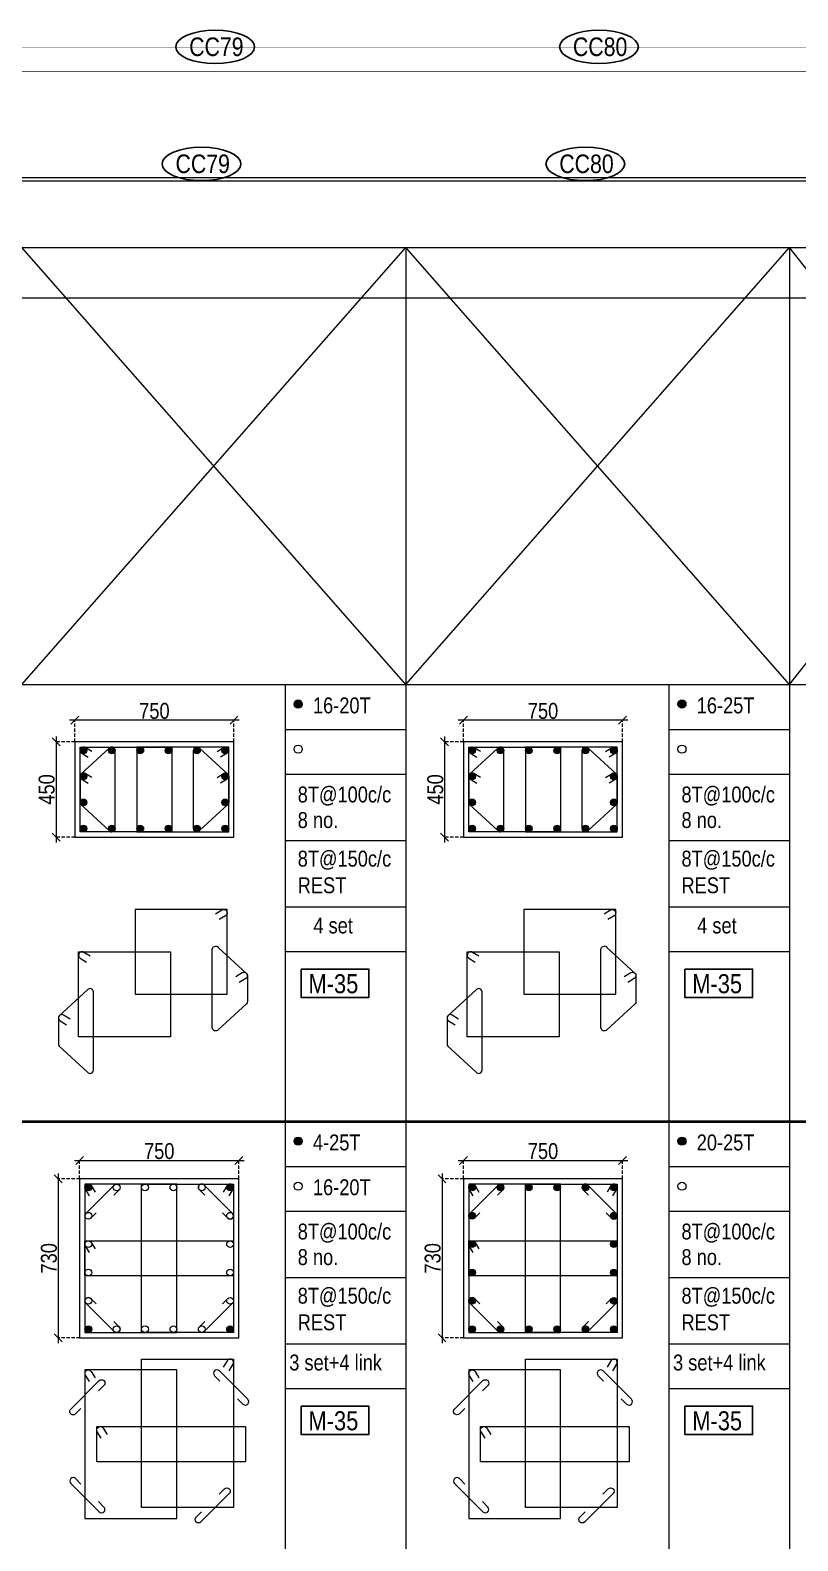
# Model space of a CAD drawing. Header units: millimetres. Extents: x 1112055 to 3390982, y -148532 to 766891.
# Drawn here: x 2775578 to 2790046, y 625039 to 653519 of the extents above; entities that cross this region are included whole.
import ezdxf
from ezdxf.enums import TextEntityAlignment as Align

# ---------------------------------------------------------------- set-up
doc = ezdxf.new("R2010")
doc.units = ezdxf.units.MM
doc.header["$PDMODE"] = 35
doc.header["$PDSIZE"] = -25
doc.linetypes.add('DASHED2', pattern=[0.375, 0.25, -0.125])
doc.linetypes.add('Hidden', pattern=[9.525, 6.35, -3.175])
for name, color, linetype, lineweight in [('B COL. SIZE DIM', 220, 'Continuous', 25), ('B COLSCH', 204, 'Continuous', 20), ('B COLUMN', 1, 'Hidden', 9), ('B STEEL', 34, 'Continuous', 15), ('B TITLE BLOCK', 250, 'Continuous', 0)]:
    doc.layers.add(name, color=color, linetype=linetype, lineweight=lineweight)
doc.layers.add('B TEXT', color=7, linetype='Continuous')
doc.styles.add('dim inside', font='romans.shx', dxfattribs={"width": 0.8, "height": 125})
doc.styles.add('SWINC', font='swissc.ttf')
doc.dimstyles.new('dim inside', dxfattribs={"dimtxt": 125, "dimasz": 100, "dimexe": 0, "dimexo": 0, "dimgap": 10, "dimtad": 0, "dimdec": 0, "dimzin": 0, "dimdsep": 46, "dimtxsty": 'dim inside', "dimblk": 'SMALL', "dimcen": 0.09, "dimadec": 0, "dimazin": 0, "dimtfac": 1, "dimtdec": 0, "dimtofl": 0, "dimtmove": 0, "dimatfit": 3, "dimfxl": 1, "dimtolj": 1, "dimtzin": 0, "dimarcsym": 2})

# ---------------------------------------------------------------- blocks, each defined once
blk = doc.blocks.new('_Oblique')
at = {"color": 0, "linetype": 'ByBlock', "lineweight": -2}
blk.add_line((-0.5, -0.5), (0.5, 0.5), dxfattribs=at)
blk = doc.blocks.new('*D5517')
at = {"layer": 'B COL. SIZE DIM', "color": 250, "lineweight": 9, "ltscale": 250, "transparency": 16777216}
blk.add_line((2776410, 632210), (2779610, 632210), dxfattribs=at)
at = {"layer": 'B COL. SIZE DIM', "color": 250, "linetype": 'DASHED2', "lineweight": 9, "ltscale": 250, "transparency": 16777216}
for p, q in [((2776510, 631865), (2776510, 632210)), ((2779510, 631865), (2779510, 632210))]:
    blk.add_line(p, q, dxfattribs=at)
at = {"layer": 'Defpoints', "color": 0, "lineweight": 40, "transparency": 16777216}
for p in [(2779510, 632210), (2776510, 631865), (2779510, 631865)]:
    blk.add_point(p, dxfattribs=at)
at = {"layer": 'B COL. SIZE DIM', "color": 250, "lineweight": 9, "transparency": 16777216, "xscale": 150, "yscale": 150, "zscale": 150, "rotation": 180}
blk.add_blockref('_Oblique', (2776510, 632210), dxfattribs=at)
at = {"layer": 'B COL. SIZE DIM', "color": 250, "lineweight": 9, "transparency": 16777216, "xscale": 150, "yscale": 150, "zscale": 150}
blk.add_blockref('_Oblique', (2779510, 632210), dxfattribs=at)
at = {"layer": 'B COL. SIZE DIM', "color": 6, "transparency": 16777216, "insert": (2778010, 632385), "char_height": 300, "attachment_point": 5, "style": 'SWINC'}
blk.add_mtext('\\A1;750', dxfattribs=at)
blk = doc.blocks.new('*D5518')
at = {"layer": 'B COL. SIZE DIM', "color": 250, "lineweight": 9, "ltscale": 250, "transparency": 16777216}
blk.add_line((2776106, 631965), (2776106, 628765), dxfattribs=at)
at = {"layer": 'B COL. SIZE DIM', "color": 250, "linetype": 'DASHED2', "lineweight": 9, "ltscale": 250, "transparency": 16777216}
for p, q in [((2776510, 631865), (2776106, 631865)), ((2776510, 628865), (2776106, 628865))]:
    blk.add_line(p, q, dxfattribs=at)
at = {"layer": 'Defpoints', "color": 0, "lineweight": 40, "transparency": 16777216}
for p in [(2776510, 631865), (2776106, 628865), (2776510, 628865)]:
    blk.add_point(p, dxfattribs=at)
at = {"layer": 'B COL. SIZE DIM', "color": 250, "lineweight": 9, "transparency": 16777216, "xscale": 150, "yscale": 150, "zscale": 150}
for p, rotation in [((2776106, 631865), 90), ((2776106, 628865), 270)]:
    blk.add_blockref('_Oblique', p, dxfattribs=dict(at, rotation=rotation))
at = {"layer": 'B COL. SIZE DIM', "color": 6, "transparency": 16777216, "insert": (2775931, 630365), "char_height": 300, "attachment_point": 5, "rotation": 90, "style": 'SWINC'}
blk.add_mtext('\\A1;730', dxfattribs=at)
blk = doc.blocks.new('*D5529')
at = {"layer": 'B COL. SIZE DIM', "color": 250, "lineweight": 9, "ltscale": 250, "transparency": 16777216}
blk.add_line((2783644, 632210), (2786844, 632210), dxfattribs=at)
at = {"layer": 'B COL. SIZE DIM', "color": 250, "linetype": 'DASHED2', "lineweight": 9, "ltscale": 250, "transparency": 16777216}
for p, q in [((2783744, 631865), (2783744, 632210)), ((2786744, 631865), (2786744, 632210))]:
    blk.add_line(p, q, dxfattribs=at)
at = {"layer": 'Defpoints', "color": 0, "lineweight": 40, "transparency": 16777216}
for p in [(2786744, 632210), (2783744, 631865), (2786744, 631865)]:
    blk.add_point(p, dxfattribs=at)
at = {"layer": 'B COL. SIZE DIM', "color": 250, "lineweight": 9, "transparency": 16777216, "xscale": 150, "yscale": 150, "zscale": 150, "rotation": 180}
blk.add_blockref('_Oblique', (2783744, 632210), dxfattribs=at)
at = {"layer": 'B COL. SIZE DIM', "color": 250, "lineweight": 9, "transparency": 16777216, "xscale": 150, "yscale": 150, "zscale": 150}
blk.add_blockref('_Oblique', (2786744, 632210), dxfattribs=at)
at = {"layer": 'B COL. SIZE DIM', "color": 6, "transparency": 16777216, "insert": (2785244, 632385), "char_height": 300, "attachment_point": 5, "style": 'SWINC'}
blk.add_mtext('\\A1;750', dxfattribs=at)
blk = doc.blocks.new('*D5530')
at = {"layer": 'B COL. SIZE DIM', "color": 250, "lineweight": 9, "ltscale": 250, "transparency": 16777216}
blk.add_line((2783340, 631965), (2783340, 628765), dxfattribs=at)
at = {"layer": 'B COL. SIZE DIM', "color": 250, "linetype": 'DASHED2', "lineweight": 9, "ltscale": 250, "transparency": 16777216}
for p, q in [((2783744, 631865), (2783340, 631865)), ((2783744, 628865), (2783340, 628865))]:
    blk.add_line(p, q, dxfattribs=at)
at = {"layer": 'Defpoints', "color": 0, "lineweight": 40, "transparency": 16777216}
for p in [(2783744, 631865), (2783340, 628865), (2783744, 628865)]:
    blk.add_point(p, dxfattribs=at)
at = {"layer": 'B COL. SIZE DIM', "color": 250, "lineweight": 9, "transparency": 16777216, "xscale": 150, "yscale": 150, "zscale": 150}
for p, rotation in [((2783340, 631865), 90), ((2783340, 628865), 270)]:
    blk.add_blockref('_Oblique', p, dxfattribs=dict(at, rotation=rotation))
at = {"layer": 'B COL. SIZE DIM', "color": 6, "transparency": 16777216, "insert": (2783165, 630365), "char_height": 300, "attachment_point": 5, "rotation": 90, "style": 'SWINC'}
blk.add_mtext('\\A1;730', dxfattribs=at)
blk = doc.blocks.new('*D5723')
at = {"layer": 'B COL. SIZE DIM', "color": 250, "lineweight": 9, "ltscale": 250, "transparency": 16777216}
blk.add_line((2776065, 640205), (2776065, 638205), dxfattribs=at)
at = {"layer": 'B COL. SIZE DIM', "color": 250, "linetype": 'DASHED2', "lineweight": 9, "ltscale": 250, "transparency": 16777216}
for p, q in [((2776419, 640105), (2776065, 640105)), ((2776419, 638305), (2776065, 638305))]:
    blk.add_line(p, q, dxfattribs=at)
at = {"layer": 'Defpoints', "color": 0, "lineweight": 40, "transparency": 16777216}
for p in [(2776419, 640105), (2776065, 638305), (2776419, 638305)]:
    blk.add_point(p, dxfattribs=at)
at = {"layer": 'B COL. SIZE DIM', "color": 250, "lineweight": 9, "transparency": 16777216, "xscale": 150, "yscale": 150, "zscale": 150}
for p, rotation in [((2776065, 640105), 90), ((2776065, 638305), 270)]:
    blk.add_blockref('_Oblique', p, dxfattribs=dict(at, rotation=rotation))
at = {"layer": 'B COL. SIZE DIM', "color": 6, "transparency": 16777216, "insert": (2775890, 639205), "char_height": 300, "attachment_point": 5, "rotation": 90, "style": 'SWINC'}
blk.add_mtext('\\A1;450', dxfattribs=at)
blk = doc.blocks.new('*D5724')
at = {"layer": 'B COL. SIZE DIM', "color": 250, "lineweight": 9, "ltscale": 250, "transparency": 16777216}
blk.add_line((2779519, 640509), (2776319, 640509), dxfattribs=at)
at = {"layer": 'B COL. SIZE DIM', "color": 250, "linetype": 'DASHED2', "lineweight": 9, "ltscale": 250, "transparency": 16777216}
for p, q in [((2776419, 640105), (2776419, 640509)), ((2779419, 640105), (2779419, 640509))]:
    blk.add_line(p, q, dxfattribs=at)
at = {"layer": 'Defpoints', "color": 0, "lineweight": 40, "transparency": 16777216}
for p in [(2776419, 640509), (2776419, 640105), (2779419, 640105)]:
    blk.add_point(p, dxfattribs=at)
at = {"layer": 'B COL. SIZE DIM', "color": 250, "lineweight": 9, "transparency": 16777216, "xscale": 150, "yscale": 150, "zscale": 150, "rotation": 180}
blk.add_blockref('_Oblique', (2776419, 640509), dxfattribs=at)
at = {"layer": 'B COL. SIZE DIM', "color": 250, "lineweight": 9, "transparency": 16777216, "xscale": 150, "yscale": 150, "zscale": 150}
blk.add_blockref('_Oblique', (2779419, 640509), dxfattribs=at)
at = {"layer": 'B COL. SIZE DIM', "color": 6, "transparency": 16777216, "insert": (2777919, 640684), "char_height": 300, "attachment_point": 5, "style": 'SWINC'}
blk.add_mtext('\\A1;750', dxfattribs=at)
blk = doc.blocks.new('*D5725')
at = {"layer": 'B COL. SIZE DIM', "color": 250, "lineweight": 9, "ltscale": 250, "transparency": 16777216}
blk.add_line((2783389, 640205), (2783389, 638205), dxfattribs=at)
at = {"layer": 'B COL. SIZE DIM', "color": 250, "linetype": 'DASHED2', "lineweight": 9, "ltscale": 250, "transparency": 16777216}
for p, q in [((2783744, 640105), (2783389, 640105)), ((2783744, 638305), (2783389, 638305))]:
    blk.add_line(p, q, dxfattribs=at)
at = {"layer": 'Defpoints', "color": 0, "lineweight": 40, "transparency": 16777216}
for p in [(2783744, 640105), (2783389, 638305), (2783744, 638305)]:
    blk.add_point(p, dxfattribs=at)
at = {"layer": 'B COL. SIZE DIM', "color": 250, "lineweight": 9, "transparency": 16777216, "xscale": 150, "yscale": 150, "zscale": 150}
for p, rotation in [((2783389, 640105), 90), ((2783389, 638305), 270)]:
    blk.add_blockref('_Oblique', p, dxfattribs=dict(at, rotation=rotation))
at = {"layer": 'B COL. SIZE DIM', "color": 6, "transparency": 16777216, "insert": (2783214, 639205), "char_height": 300, "attachment_point": 5, "rotation": 90, "style": 'SWINC'}
blk.add_mtext('\\A1;450', dxfattribs=at)
blk = doc.blocks.new('*D5726')
at = {"layer": 'B COL. SIZE DIM', "color": 250, "lineweight": 9, "ltscale": 250, "transparency": 16777216}
blk.add_line((2786844, 640509), (2783644, 640509), dxfattribs=at)
at = {"layer": 'B COL. SIZE DIM', "color": 250, "linetype": 'DASHED2', "lineweight": 9, "ltscale": 250, "transparency": 16777216}
for p, q in [((2783744, 640105), (2783744, 640509)), ((2786744, 640105), (2786744, 640509))]:
    blk.add_line(p, q, dxfattribs=at)
at = {"layer": 'Defpoints', "color": 0, "lineweight": 40, "transparency": 16777216}
for p in [(2783744, 640509), (2783744, 640105), (2786744, 640105)]:
    blk.add_point(p, dxfattribs=at)
at = {"layer": 'B COL. SIZE DIM', "color": 250, "lineweight": 9, "transparency": 16777216, "xscale": 150, "yscale": 150, "zscale": 150, "rotation": 180}
blk.add_blockref('_Oblique', (2783744, 640509), dxfattribs=at)
at = {"layer": 'B COL. SIZE DIM', "color": 250, "lineweight": 9, "transparency": 16777216, "xscale": 150, "yscale": 150, "zscale": 150}
blk.add_blockref('_Oblique', (2786744, 640509), dxfattribs=at)
at = {"layer": 'B COL. SIZE DIM', "color": 6, "transparency": 16777216, "insert": (2785244, 640684), "char_height": 300, "attachment_point": 5, "style": 'SWINC'}
blk.add_mtext('\\A1;750', dxfattribs=at)

msp = doc.modelspace()

# ---------------------------------------------------------------- hatches: boundary and pattern name
at = {"layer": 'B STEEL', "lineweight": 9, "ltscale": 0.5}
h = msp.add_hatch(color=34, dxfattribs=at)
edge = h.paths.add_edge_path()
edge.add_arc((2780628.5, 640814.1), 76.8, 0, 360)
h = msp.add_hatch(color=34, dxfattribs=at)
edge = h.paths.add_edge_path()
edge.add_arc((2787862, 640814.1), 76.8, 0, 360)
h = msp.add_hatch(color=34, dxfattribs=at)
edge = h.paths.add_edge_path()
edge.add_arc((2776582.8, 639940.9), 64, -90, 270, ccw=False)
h = msp.add_hatch(color=34, dxfattribs=at)
edge = h.paths.add_edge_path()
edge.add_arc((2777117.2, 639940.9), 64, -90, 270, ccw=False)
h = msp.add_hatch(color=34, dxfattribs=at)
edge = h.paths.add_edge_path()
edge.add_arc((2777651.6, 639940.9), 64, -90, 270, ccw=False)
h = msp.add_hatch(color=34, dxfattribs=at)
edge = h.paths.add_edge_path()
edge.add_arc((2778186, 639940.9), 64, -90, 270, ccw=False)
h = msp.add_hatch(color=34, dxfattribs=at)
edge = h.paths.add_edge_path()
edge.add_arc((2778720.4, 639940.9), 64, -90, 270, ccw=False)
h = msp.add_hatch(color=34, dxfattribs=at)
edge = h.paths.add_edge_path()
edge.add_arc((2779254.8, 639940.9), 64, -90, 270)
h = msp.add_hatch(color=34, dxfattribs=at)
edge = h.paths.add_edge_path()
edge.add_arc((2783907.6, 639940.9), 64, -90, 270, ccw=False)
h = msp.add_hatch(color=34, dxfattribs=at)
edge = h.paths.add_edge_path()
edge.add_arc((2784442, 639940.9), 64, -90, 270, ccw=False)
h = msp.add_hatch(color=34, dxfattribs=at)
edge = h.paths.add_edge_path()
edge.add_arc((2784976.4, 639940.9), 64, -90, 270, ccw=False)
h = msp.add_hatch(color=34, dxfattribs=at)
edge = h.paths.add_edge_path()
edge.add_arc((2785510.8, 639940.9), 64, -90, 270, ccw=False)
h = msp.add_hatch(color=34, dxfattribs=at)
edge = h.paths.add_edge_path()
edge.add_arc((2786046.3, 639940.9), 64, -90, 270, ccw=False)
h = msp.add_hatch(color=34, dxfattribs=at)
edge = h.paths.add_edge_path()
edge.add_arc((2786579.6, 639940.9), 64, -90, 270)
h = msp.add_hatch(color=34, dxfattribs=at)
edge = h.paths.add_edge_path()
edge.add_arc((2776582.8, 639450.2), 64, -90, 270, ccw=False)
h = msp.add_hatch(color=34, dxfattribs=at)
edge = h.paths.add_edge_path()
edge.add_arc((2779254.8, 639450.2), 64, -90, 270)
h = msp.add_hatch(color=34, dxfattribs=at)
edge = h.paths.add_edge_path()
edge.add_arc((2783907.6, 639450.2), 64, -90, 270, ccw=False)
h = msp.add_hatch(color=34, dxfattribs=at)
edge = h.paths.add_edge_path()
edge.add_arc((2786579.6, 639450.2), 64, -90, 270)
h = msp.add_hatch(color=34, dxfattribs=at)
edge = h.paths.add_edge_path()
edge.add_arc((2776582.8, 638959.6), 64, -90, 270, ccw=False)
h = msp.add_hatch(color=34, dxfattribs=at)
edge = h.paths.add_edge_path()
edge.add_arc((2779254.8, 638959.6), 64, -90, 270)
h = msp.add_hatch(color=34, dxfattribs=at)
edge = h.paths.add_edge_path()
edge.add_arc((2783907.6, 638959.6), 64, -90, 270, ccw=False)
h = msp.add_hatch(color=34, dxfattribs=at)
edge = h.paths.add_edge_path()
edge.add_arc((2786579.6, 638959.6), 64, -90, 270)
h = msp.add_hatch(color=34, dxfattribs=at)
edge = h.paths.add_edge_path()
edge.add_arc((2776582.8, 638468.9), 64, -270, 90)
h = msp.add_hatch(color=3, dxfattribs=at)
edge = h.paths.add_edge_path()
edge.add_arc((2777117.2, 638468.9), 64, -270, 90)
h = msp.add_hatch(color=3, dxfattribs=at)
edge = h.paths.add_edge_path()
edge.add_arc((2777651.6, 638468.9), 64, -270, 90)
h = msp.add_hatch(color=3, dxfattribs=at)
edge = h.paths.add_edge_path()
edge.add_arc((2778186, 638468.9), 64, -270, 90)
h = msp.add_hatch(color=3, dxfattribs=at)
edge = h.paths.add_edge_path()
edge.add_arc((2778721.4, 638468.9), 64, -270, 90)
h = msp.add_hatch(color=34, dxfattribs=at)
edge = h.paths.add_edge_path()
edge.add_arc((2779254.8, 638468.9), 64, 90, 450, ccw=False)
h = msp.add_hatch(color=34, dxfattribs=at)
edge = h.paths.add_edge_path()
edge.add_arc((2783907.6, 638468.9), 64, -270, 90)
h = msp.add_hatch(color=3, dxfattribs=at)
edge = h.paths.add_edge_path()
edge.add_arc((2784442, 638468.9), 64, -270, 90)
h = msp.add_hatch(color=3, dxfattribs=at)
edge = h.paths.add_edge_path()
edge.add_arc((2784976.4, 638468.9), 64, -270, 90)
h = msp.add_hatch(color=3, dxfattribs=at)
edge = h.paths.add_edge_path()
edge.add_arc((2785510.8, 638468.9), 64, -270, 90)
h = msp.add_hatch(color=3, dxfattribs=at)
edge = h.paths.add_edge_path()
edge.add_arc((2786046.3, 638468.9), 64, -270, 90)
h = msp.add_hatch(color=34, dxfattribs=at)
edge = h.paths.add_edge_path()
edge.add_arc((2786579.6, 638468.9), 64, 90, 450, ccw=False)
h = msp.add_hatch(color=34, dxfattribs=at)
edge = h.paths.add_edge_path()
edge.add_arc((2780628.5, 632574.2), 76.8, 0, 360)
h = msp.add_hatch(color=34, dxfattribs=at)
edge = h.paths.add_edge_path()
edge.add_arc((2787862, 632574.2), 76.8, 0, 360)
h = msp.add_hatch(color=34, dxfattribs=at)
edge = h.paths.add_edge_path()
edge.add_arc((2776674.1, 631701), 64, 0, 360)
h = msp.add_hatch(color=34, dxfattribs=at)
edge = h.paths.add_edge_path()
edge.add_arc((2779346.1, 631701), 64, 180, 540, ccw=False)
h = msp.add_hatch(color=34, dxfattribs=at)
edge = h.paths.add_edge_path()
edge.add_arc((2783907.6, 631701), 64, 0, 360)
at = {"layer": 'B STEEL'}
h = msp.add_hatch(color=34, dxfattribs=at)
edge = h.paths.add_edge_path()
edge.add_arc((2784442, 631701), 64, 0, 360)
h = msp.add_hatch(color=34, dxfattribs=at)
edge = h.paths.add_edge_path()
edge.add_arc((2784976.4, 631701), 64, 0, 360)
h = msp.add_hatch(color=34, dxfattribs=at)
edge = h.paths.add_edge_path()
edge.add_arc((2785510.8, 631701), 64, 0, 360)
h = msp.add_hatch(color=34, dxfattribs=at)
edge = h.paths.add_edge_path()
edge.add_arc((2786045.2, 631701), 64, 0, 360)
at = {"layer": 'B STEEL', "lineweight": 9, "ltscale": 0.5}
h = msp.add_hatch(color=34, dxfattribs=at)
edge = h.paths.add_edge_path()
edge.add_arc((2786579.6, 631701), 64, 180, 540, ccw=False)
at = {"layer": 'B STEEL'}
h = msp.add_hatch(color=34, dxfattribs=at)
edge = h.paths.add_edge_path()
edge.add_arc((2783907.6, 631166.6), 64, 0, 360)
h = msp.add_hatch(color=34, dxfattribs=at)
edge = h.paths.add_edge_path()
edge.add_arc((2786579.6, 631166.6), 64, 0, 360)
h = msp.add_hatch(color=34, dxfattribs=at)
edge = h.paths.add_edge_path()
edge.add_arc((2783907.6, 630632.2), 64, 0, 360)
h = msp.add_hatch(color=34, dxfattribs=at)
edge = h.paths.add_edge_path()
edge.add_arc((2786579.6, 630632.2), 64, 0, 360)
h = msp.add_hatch(color=34, dxfattribs=at)
edge = h.paths.add_edge_path()
edge.add_arc((2783907.6, 630097.9), 64, 0, 360)
h = msp.add_hatch(color=34, dxfattribs=at)
edge = h.paths.add_edge_path()
edge.add_arc((2786579.6, 630097.9), 64, 0, 360)
h = msp.add_hatch(color=34, dxfattribs=at)
edge = h.paths.add_edge_path()
edge.add_arc((2783907.6, 629563.5), 64, 0, 360)
h = msp.add_hatch(color=34, dxfattribs=at)
edge = h.paths.add_edge_path()
edge.add_arc((2786579.6, 629563.5), 64, 0, 360)
at = {"layer": 'B STEEL', "lineweight": 9, "ltscale": 0.5}
h = msp.add_hatch(color=34, dxfattribs=at)
edge = h.paths.add_edge_path()
edge.add_arc((2776674.1, 629029.1), 64, 0, 360, ccw=False)
h = msp.add_hatch(color=34, dxfattribs=at)
edge = h.paths.add_edge_path()
edge.add_arc((2779346.1, 629029.1), 64, -180, 180)
h = msp.add_hatch(color=34, dxfattribs=at)
edge = h.paths.add_edge_path()
edge.add_arc((2783907.6, 629029.1), 64, 0, 360, ccw=False)
at = {"layer": 'B STEEL'}
h = msp.add_hatch(color=34, dxfattribs=at)
edge = h.paths.add_edge_path()
edge.add_arc((2784442, 629029.1), 64, 0, 360)
h = msp.add_hatch(color=34, dxfattribs=at)
edge = h.paths.add_edge_path()
edge.add_arc((2784976.4, 629029.1), 64, 0, 360)
h = msp.add_hatch(color=34, dxfattribs=at)
edge = h.paths.add_edge_path()
edge.add_arc((2785510.8, 629029.1), 64, 0, 360)
h = msp.add_hatch(color=34, dxfattribs=at)
edge = h.paths.add_edge_path()
edge.add_arc((2786045.2, 629029.1), 64, 0, 360)
at = {"layer": 'B STEEL', "lineweight": 9, "ltscale": 0.5}
h = msp.add_hatch(color=34, dxfattribs=at)
edge = h.paths.add_edge_path()
edge.add_arc((2786579.6, 629029.1), 64, -180, 180)

# ---------------------------------------------------------------- linework, layer by layer
at = {"color": 1, "lineweight": 40}
msp.add_line((2487307.1, 632942.5), (2815548.4, 632942.5), dxfattribs=at)
at = {"layer": 'B COLSCH', "color": 250, "lineweight": 0}
for p, q in [((2686433.2, 650677.2), (2815548.4, 650677.2)), ((2686497.2, 650741.2), (2815484.4, 650741.2)), ((2686433.2, 649422.2), (2815548.4, 649422.2)), ((2775423, 641182.4), (2782656.6, 649422.2)), ((2782656.6, 641182.4), (2775423, 649422.2)), ((2782656.6, 649422.2), (2782656.6, 574628.3)), ((2782656.6, 641182.4), (2789890.1, 649422.2)), ((2789890.1, 641182.4), (2782656.6, 649422.2)), ((2789890.1, 649422.2), (2789890.1, 574628.3)), ((2789890.1, 641182.4), (2796374.1, 649422.2)), ((2796374.1, 641182.4), (2789890.1, 649422.2)), ((2686176, 648470.9), (2815291.2, 648470.9)), ((2686433.2, 641182.4), (2815548.4, 641182.4)), ((2780382.2, 641182.4), (2780382.2, 583503.5)), ((2787615.7, 641182.4), (2787615.7, 583503.5)), ((2780382.2, 640337.4), (2782656.6, 640337.4)), ((2787615.7, 640337.4), (2789890.1, 640337.4)), ((2780382.2, 639492.4), (2782656.6, 639492.4)), ((2787615.7, 639492.4), (2789890.1, 639492.4)), ((2780382.2, 638242.6), (2782656.6, 638242.6)), ((2787615.7, 638242.6), (2789890.1, 638242.6)), ((2780382.2, 636992.8), (2782656.6, 636992.8)), ((2787615.7, 636992.8), (2789890.1, 636992.8)), ((2780382.2, 636147.8), (2782656.6, 636147.8)), ((2787615.7, 636147.8), (2789890.1, 636147.8)), ((2686433.2, 632942.5), (2815548.4, 632942.5)), ((2780382.2, 632097.5), (2782656.6, 632097.5)), ((2787615.7, 632097.5), (2789890.1, 632097.5)), ((2780382.2, 631252.5), (2782656.6, 631252.5)), ((2787615.7, 631252.5), (2789890.1, 631252.5)), ((2780382.2, 630002.8), (2782656.6, 630002.8)), ((2787615.7, 630002.8), (2789890.1, 630002.8)), ((2780382.2, 628753), (2782656.6, 628753)), ((2787615.7, 628753), (2789890.1, 628753)), ((2780382.2, 627908), (2782656.6, 627908)), ((2787615.7, 627908), (2789890.1, 627908))]:
    msp.add_line(p, q, dxfattribs=at)
at = {"layer": 'B COLUMN', "color": 1, "linetype": 'ByBlock', "lineweight": 20}
for points in [[(2776418.8, 640104.9), (2776418.8, 638304.9), (2779418.8, 638304.9), (2779418.8, 640104.9)], [(2783743.6, 640104.9), (2783743.6, 638304.9), (2786743.6, 638304.9), (2786743.6, 640104.9)], [(2776510.1, 628865.1), (2779510.1, 628865.1), (2779510.1, 631865.1), (2776510.1, 631865.1)], [(2783743.6, 628865.1), (2786743.6, 628865.1), (2786743.6, 631865.1), (2783743.6, 631865.1)]]:
    msp.add_lwpolyline(points, close=True, dxfattribs=at)
at = {"layer": 'B STEEL', "color": 34, "lineweight": 9, "ltscale": 0.5}
for points in [[(2777067.3, 639982.2), (2776533.9, 639491.5, 0.1771526), (2776518.8, 639450.2), (2776518.8, 638959.6, 0.1771526), (2776533.9, 638918.3), (2777067.3, 638427.6, 0.6990151), (2777180.2, 638468.9), (2777180.2, 639940.9, 0.6990151)], [(2778770.3, 639982.2), (2779303.7, 639491.5, -0.1771526), (2779318.8, 639450.2), (2779318.8, 638959.6, -0.1771526), (2779303.7, 638918.3), (2778770.3, 638427.6, -0.6990151), (2778657.4, 638468.9), (2778657.4, 639940.9, -0.6990151)], [(2784392.1, 639982.2), (2783858.7, 639491.5, 0.1771526), (2783843.6, 639450.2), (2783843.6, 638959.6, 0.1771526), (2783858.7, 638918.3), (2784392.1, 638427.6, 0.6990151), (2784505, 638468.9), (2784505, 639940.9, 0.6990151)], [(2786095.2, 639982.2), (2786628.5, 639491.5, -0.1771526), (2786643.6, 639450.2), (2786643.6, 638959.6, -0.1771526), (2786628.5, 638918.3), (2786095.2, 638427.6, -0.6990151), (2785982.2, 638468.9), (2785982.2, 639940.9, -0.6990151)], [(2779122.1, 636228), (2779655.4, 635737.4, -0.1771526), (2779670.6, 635696.1), (2779670.6, 635205.4, -0.1771526), (2779655.4, 635164.1), (2779122.1, 634673.5, -0.6990151), (2779009.2, 634714.8), (2779009.2, 636186.7, -0.6990151)], [(2786446.9, 636228), (2786980.3, 635737.4, -0.1771526), (2786995.4, 635696.1), (2786995.4, 635205.4, -0.1771526), (2786980.3, 635164.1), (2786446.9, 634673.5, -0.6990151), (2786334, 634714.8), (2786334, 636186.7, -0.6990151)], [(2776657.9, 635428), (2776124.5, 634937.4, 0.1771526), (2776109.4, 634896.1), (2776109.4, 634405.4, 0.1771526), (2776124.5, 634364.1), (2776657.9, 633873.5, 0.6990151), (2776770.8, 633914.8), (2776770.8, 635386.7, 0.6990151)], [(2783982.7, 635428), (2783449.3, 634937.4, 0.1771526), (2783434.2, 634896.1), (2783434.2, 634405.4, 0.1771526), (2783449.3, 634364.1), (2783982.7, 633873.5, 0.6990151), (2784095.6, 633914.8), (2784095.6, 635386.7, 0.6990151)]]:
    msp.add_lwpolyline(points, format="xyb", close=True, dxfattribs=at)
for points in [[(2778250, 640004.9), (2778250, 638404.9), (2776518.8, 638404.9), (2776518.8, 640004.9)], [(2777587.6, 640004.9), (2777587.6, 638404.9), (2779318.8, 638404.9), (2779318.8, 640004.9)], [(2785574.8, 640004.9), (2785574.8, 638404.9), (2783843.6, 638404.9), (2783843.6, 640004.9)], [(2784912.4, 640004.9), (2784912.4, 638404.9), (2786643.6, 638404.9), (2786643.6, 640004.9)], [(2777558.8, 636943), (2777558.8, 635343), (2779290, 635343), (2779290, 636943)], [(2784883.6, 636943), (2784883.6, 635343), (2786614.8, 635343), (2786614.8, 636943)], [(2778221.2, 636143), (2778221.2, 634543), (2776490, 634543), (2776490, 636143)], [(2785546, 636143), (2785546, 634543), (2783814.8, 634543), (2783814.8, 636143)], [(2776610.1, 628965.1), (2778341.3, 628965.1), (2778341.3, 631765.1), (2776610.1, 631765.1)], [(2779410.1, 628965.1), (2777678.9, 628965.1), (2777678.9, 631765.1), (2779410.1, 631765.1)], [(2783843.6, 628965.1), (2785574.8, 628965.1), (2785574.8, 631765.1), (2783843.6, 631765.1)], [(2786643.6, 628965.1), (2784912.4, 628965.1), (2784912.4, 631765.1), (2786643.6, 631765.1)], [(2776610.1, 630696.3), (2779410.1, 630696.3), (2779410.1, 630033.8), (2776610.1, 630033.8)], [(2783843.6, 630696.3), (2786643.6, 630696.3), (2786643.6, 630033.8), (2783843.6, 630033.8)], [(2779410.1, 625663.9), (2777678.9, 625663.9), (2777678.9, 628463.9), (2779410.1, 628463.9)], [(2786643.6, 625663.9), (2784912.4, 625663.9), (2784912.4, 628463.9), (2786643.6, 628463.9)], [(2776610.1, 625461.5), (2778341.3, 625461.5), (2778341.3, 628261.5), (2776610.1, 628261.5)], [(2783843.6, 625461.5), (2785574.8, 625461.5), (2785574.8, 628261.5), (2783843.6, 628261.5)], [(2776833.2, 627192.7), (2779633.2, 627192.7), (2779633.2, 626530.3), (2776833.2, 626530.3)], [(2784066.8, 627192.7), (2786866.8, 627192.7), (2786866.8, 626530.3), (2784066.8, 626530.3)]]:
    msp.add_lwpolyline(points, close=True, dxfattribs=at)
for points in [[(2776737.9, 639920.6), (2776616.4, 639995.4, 1), (2776549.3, 639886.4), (2776670.7, 639811.6)], [(2779099.7, 639920.6), (2779221.2, 639995.4, -1), (2779288.3, 639886.4), (2779166.9, 639811.6)], [(2784062.7, 639920.6), (2783941.2, 639995.4, 1), (2783874.1, 639886.4), (2783995.6, 639811.6)], [(2786424.6, 639920.6), (2786546.1, 639995.4, -1), (2786613.2, 639886.4), (2786491.7, 639811.6)], [(2776737.9, 639430), (2776616.4, 639504.7, 1), (2776549.3, 639395.7), (2776670.7, 639320.9)], [(2779099.7, 639430), (2779221.2, 639504.7, -1), (2779288.3, 639395.7), (2779166.9, 639320.9)], [(2784062.7, 639430), (2783941.2, 639504.7, 1), (2783874.1, 639395.7), (2783995.6, 639320.9)], [(2786424.6, 639430), (2786546.1, 639504.7, -1), (2786613.2, 639395.7), (2786491.7, 639320.9)], [(2779070.9, 636858.7), (2779192.4, 636933.5, -1), (2779259.5, 636824.4), (2779138, 636749.7)], [(2786395.7, 636858.7), (2786517.2, 636933.5, -1), (2786584.3, 636824.4), (2786462.9, 636749.7)], [(2776709, 636058.7), (2776587.6, 636133.5, 1), (2776520.4, 636024.4), (2776641.9, 635949.7)], [(2784033.9, 636058.7), (2783912.4, 636133.5, 1), (2783845.3, 636024.4), (2783966.7, 635949.7)], [(2779451.5, 635675.8), (2779573, 635750.6, -1), (2779640.1, 635641.6), (2779518.6, 635566.8)], [(2786776.3, 635675.8), (2786897.8, 635750.6, -1), (2786964.9, 635641.6), (2786843.4, 635566.8)], [(2776328.5, 634875.8), (2776207, 634950.6, 1), (2776139.9, 634841.6), (2776261.3, 634766.8)], [(2783653.3, 634875.8), (2783531.8, 634950.6, 1), (2783464.7, 634841.6), (2783586.2, 634766.8)], [(2776694.3, 631546), (2776619.6, 631667.5, -1), (2776728.6, 631734.6), (2776803.4, 631613.1)], [(2776820.2, 631222.2), (2776719.4, 631121.4, -1), (2776628.8, 631211.9), (2777163.2, 631746.3, -1), (2777253.8, 631655.8), (2777152.9, 631554.9)], [(2779199.9, 631222.2), (2779300.8, 631121.4, 1), (2779391.3, 631211.9), (2778856.9, 631746.3, 1), (2778766.4, 631655.8), (2778867.3, 631554.9)], [(2779325.8, 631546), (2779400.6, 631667.5, 1), (2779291.5, 631734.6), (2779216.8, 631613.1)], [(2783927.9, 631546), (2783853.1, 631667.5, -1), (2783962.2, 631734.6), (2784036.9, 631613.1)], [(2784053.8, 631222.2), (2783952.9, 631121.4, -1), (2783862.4, 631211.9), (2784396.8, 631746.3, -1), (2784487.3, 631655.8), (2784386.4, 631554.9)], [(2786433.5, 631222.2), (2786534.3, 631121.4, 1), (2786624.9, 631211.9), (2786090.5, 631746.3, 1), (2785999.9, 631655.8), (2786100.8, 631554.9)], [(2786559.4, 631546), (2786634.1, 631667.5, 1), (2786525.1, 631734.6), (2786450.3, 631613.1)], [(2776694.3, 630477.2), (2776619.6, 630598.7, -1), (2776728.6, 630665.8), (2776803.4, 630544.3)], [(2783927.9, 630477.2), (2783853.1, 630598.7, -1), (2783962.2, 630665.8), (2784036.9, 630544.3)], [(2776820.2, 629507.9), (2776719.4, 629608.7, 1), (2776628.8, 629518.2), (2777163.2, 628983.8, 1), (2777253.8, 629074.3), (2777152.9, 629175.2)], [(2779199.9, 629507.9), (2779300.8, 629608.7, -1), (2779391.3, 629518.2), (2778856.9, 628983.8, -1), (2778766.4, 629074.3), (2778867.3, 629175.2)], [(2784053.8, 629507.9), (2783952.9, 629608.7, 1), (2783862.4, 629518.2), (2784396.8, 628983.8, 1), (2784487.3, 629074.3), (2784386.4, 629175.2)], [(2786433.5, 629507.9), (2786534.3, 629608.7, -1), (2786624.9, 629518.2), (2786090.5, 628983.8, -1), (2785999.9, 629074.3), (2786100.8, 629175.2)], [(2779325.8, 628244.8), (2779400.6, 628366.3, 1), (2779291.5, 628433.4), (2779216.8, 628311.9)], [(2786559.4, 628244.8), (2786634.1, 628366.3, 1), (2786525.1, 628433.4), (2786450.3, 628311.9)], [(2776534.3, 627534.1), (2776433.4, 627433.2, -1), (2776342.9, 627523.8), (2776877.3, 628058.2, -1), (2776967.8, 627967.6), (2776866.9, 627866.8)], [(2776694.3, 628042.4), (2776619.6, 628163.9, -1), (2776728.6, 628231), (2776803.4, 628109.5)], [(2779485.9, 627718.7), (2779586.7, 627617.8, 1), (2779677.3, 627708.3), (2779142.9, 628242.7, 1), (2779052.3, 628152.2), (2779153.2, 628051.3)], [(2783767.8, 627534.1), (2783667, 627433.2, -1), (2783576.4, 627523.8), (2784110.8, 628058.2, -1), (2784201.4, 627967.6), (2784100.5, 627866.8)], [(2783927.9, 628042.4), (2783853.1, 628163.9, -1), (2783962.2, 628231), (2784036.9, 628109.5)], [(2786719.4, 627718.7), (2786820.3, 627617.8, 1), (2786910.8, 627708.3), (2786376.4, 628242.7, 1), (2786285.9, 628152.2), (2786386.8, 628051.3)], [(2776917.5, 626973.6), (2776842.7, 627095.1, -1), (2776951.8, 627162.2), (2777026.5, 627040.7)], [(2784151, 626973.6), (2784076.3, 627095.1, -1), (2784185.3, 627162.2), (2784260.1, 627040.7)], [(2776534.3, 626109.8), (2776433.4, 626210.7, 1), (2776342.9, 626120.1), (2776877.3, 625585.7, 1), (2776967.8, 625676.3), (2776866.9, 625777.1)], [(2779138.4, 625918.7), (2779239.3, 626019.6, -1), (2779329.8, 625929), (2778795.4, 625394.6, -1), (2778704.9, 625485.2), (2778805.8, 625586)], [(2783767.8, 626109.8), (2783667, 626210.7, 1), (2783576.4, 626120.1), (2784110.8, 625585.7, 1), (2784201.4, 625676.3), (2784100.5, 625777.1)], [(2786372, 625918.7), (2786472.8, 626019.6, -1), (2786563.4, 625929), (2786029, 625394.6, -1), (2785938.5, 625485.2), (2786039.3, 625586)]]:
    msp.add_lwpolyline(points, format="xyb", dxfattribs=at)
for centre, radius in [((2780628.5, 640814.1), 76.8), ((2787862, 640814.1), 76.8), ((2776582.8, 639940.9), 64), ((2777117.2, 639940.9), 64), ((2777651.6, 639940.9), 64), ((2778186, 639940.9), 64), ((2778720.4, 639940.9), 64), ((2779254.8, 639940.9), 64), ((2780628.5, 639963.8), 76.8), ((2783907.6, 639940.9), 64), ((2784442, 639940.9), 64), ((2784976.4, 639940.9), 64), ((2785510.8, 639940.9), 64), ((2786045.2, 639940.9), 64), ((2786579.6, 639940.9), 64), ((2787862, 639963.8), 76.8), ((2776582.8, 639450.2), 64), ((2779254.8, 639450.2), 64), ((2783907.6, 639450.2), 64), ((2786579.6, 639450.2), 64), ((2776582.8, 638959.6), 64), ((2779254.8, 638959.6), 64), ((2783907.6, 638959.6), 64), ((2786579.6, 638959.6), 64), ((2776582.8, 638468.9), 64), ((2779254.8, 638468.9), 64), ((2783907.6, 638468.9), 64), ((2786579.6, 638468.9), 64), ((2780628.5, 632574.2), 76.8), ((2787862, 632574.2), 76.8), ((2776674.1, 631701), 64), ((2777208.5, 631701), 64), ((2777742.9, 631701), 64), ((2778277.3, 631701), 64), ((2778811.7, 631701), 64), ((2779346.1, 631701), 64), ((2780628.5, 631723.9), 76.8), ((2783907.6, 631701), 64), ((2784442, 631701), 64), ((2784976.4, 631701), 64), ((2785510.8, 631701), 64), ((2786045.2, 631701), 64), ((2786579.6, 631701), 64), ((2787862, 631723.9), 76.8), ((2776674.1, 631166.6), 64), ((2779346.1, 631166.6), 64), ((2783907.6, 631166.6), 64), ((2786579.6, 631166.6), 64), ((2776674.1, 630632.2), 64), ((2779346.1, 630632.2), 64), ((2783907.6, 630632.2), 64), ((2786579.6, 630632.2), 64), ((2776674.1, 630097.9), 64), ((2779346.1, 630097.9), 64), ((2783907.6, 630097.9), 64), ((2786579.6, 630097.9), 64), ((2776674.1, 629563.5), 64), ((2779346.1, 629563.5), 64), ((2783907.6, 629563.5), 64), ((2786579.6, 629563.5), 64), ((2776674.1, 629029.1), 64), ((2777208.5, 629029.1), 64), ((2777742.9, 629029.1), 64), ((2778277.3, 629029.1), 64), ((2778811.7, 629029.1), 64), ((2779346.1, 629029.1), 64), ((2783907.6, 629029.1), 64), ((2784442, 629029.1), 64), ((2784976.4, 629029.1), 64), ((2785510.8, 629029.1), 64), ((2786045.2, 629029.1), 64), ((2786579.6, 629029.1), 64)]:
    msp.add_circle(centre, radius, dxfattribs=at)
at = {"layer": 'B STEEL', "color": 3, "lineweight": 9, "ltscale": 0.5}
for centre in [(2777117.2, 638468.9), (2777651.6, 638468.9), (2778186, 638468.9), (2778720.4, 638468.9), (2784442, 638468.9), (2784976.4, 638468.9), (2785510.8, 638468.9), (2786045.2, 638468.9)]:
    msp.add_circle(centre, 64, dxfattribs=at)
at = {"layer": 'B TEXT', "color": 1}
for points in [[(2780685.8, 635818.8), (2781960.4, 635818.8), (2781960.4, 635280.8), (2780685.8, 635280.8)], [(2787919.4, 635818.8), (2789194, 635818.8), (2789194, 635280.8), (2787919.4, 635280.8)], [(2780685.8, 627579), (2781960.4, 627579), (2781960.4, 627041), (2780685.8, 627041)], [(2787919.4, 627579), (2789194, 627579), (2789194, 627041), (2787919.4, 627041)]]:
    msp.add_lwpolyline(points, close=True, dxfattribs=at)
at = {"layer": 'B TEXT', "color": 250}
for centre in [(2779064.9, 653203.9), (2786298.5, 653203.9), (2778807.7, 650997.6), (2786041.2, 650997.6)]:
    msp.add_ellipse(centre, major_axis=(743.4, 0), ratio=0.4237999, dxfattribs=at)
at = {"layer": 'B TITLE BLOCK', "color": 1, "const_width": 10.1}
msp.add_lwpolyline([(2685611, 653192.3), (2685611, 555757.1), (2829761.4, 555757.1), (2829761.4, 653192.3)], close=True, dxfattribs=at)
at = {"layer": 'B TITLE BLOCK', "color": 250, "lineweight": 0, "const_width": 10.1}
msp.add_lwpolyline([(2686059.5, 652743.9), (2686059.5, 556205.5), (2829312.9, 556205.5), (2829312.9, 652743.9)], close=True, dxfattribs=at)

# ---------------------------------------------------------------- texts
at = {"layer": 'B TEXT', "color": 6, "style": 'SWINC'}
for s, p in [('CC79', (2778574.9, 653031.9)), ('CC80', (2785808.4, 653031.9)), ('CC79', (2778317.7, 650825.6)), ('CC80', (2785551.2, 650825.6))]:
    msp.add_text(s, height=350, dxfattribs=at).set_placement(p)
at = {"layer": 'B TEXT', "style": 'SWINC'}
for s, p in [('16-20T', (2780907, 640639.5)), ('16-25T', (2788140.5, 640639.5)), ('8T@100c/c', (2780620, 638959.7)), ('8T@100c/c', (2787853.6, 638959.7)), ('8 no.', (2780620, 638477.9)), ('8 no.', (2787853.6, 638477.9)), ('8T@150c/c', (2780620, 637749.8)), ('8T@150c/c', (2787853.6, 637749.8)), ('REST', (2780620, 637247.4)), ('REST', (2787853.6, 637247.4)), ('4 set', (2780915.2, 636490.3)), ('4 set', (2788148.8, 636490.3)), ('4-25T', (2780907, 632399.7)), ('20-25T', (2788140.5, 632399.7)), ('16-20T', (2780907, 631554.7)), ('8T@100c/c', (2780620, 630719.8)), ('8T@100c/c', (2787853.6, 630719.8)), ('8 no.', (2780620, 630238)), ('8 no.', (2787853.6, 630238)), ('8T@150c/c', (2780620, 629509.9)), ('8T@150c/c', (2787853.6, 629509.9)), ('REST', (2780620, 629007.5)), ('REST', (2787853.6, 629007.5)), ('3 set+4 link', (2780460.4, 628250.5)), ('3 set+4 link', (2787693.9, 628250.5))]:
    msp.add_text(s, height=300, dxfattribs=at).set_placement(p)
at = {"layer": 'B TEXT', "color": 1, "style": 'SWINC'}
for p in [(2780823.2, 635254.3), (2788056.7, 635254.3), (2780823.2, 627014.4), (2788056.7, 627014.4)]:
    msp.add_text('M-35', height=360, dxfattribs=at).set_placement(p, align=Align.BOTTOM_LEFT)

# ---------------------------------------------------------------- dimensions: what is measured, and where the dimension line sits
at = {"layer": 'B COL. SIZE DIM', "color": 250, "ltscale": 250}
for base, p1, p2, picture, middle in [((2776418.8, 640508.8), (2779418.8, 640104.9), (2776418.8, 640104.9), '*D5724', (2777918.8, 640683.8)), ((2783743.6, 640508.8), (2786743.6, 640104.9), (2783743.6, 640104.9), '*D5726', (2785243.6, 640683.8)), ((2779510.1, 632210), (2776510.1, 631865.1), (2779510.1, 631865.1), '*D5517', (2778010.1, 632385)), ((2786743.6, 632210), (2783743.6, 631865.1), (2786743.6, 631865.1), '*D5529', (2785243.6, 632385))]:
    dim = msp.add_linear_dim(base=base, p1=p1, p2=p2, dimstyle='dim inside', override={"dimtxt": 300, "dimasz": 150, "dimgap": 25, "dimtad": 3, "dimlfac": 0.25, "dimtxsty": 'SWINC', "dimblk1": 'Oblique', "dimblk2": 'Oblique', "dimsah": 1, "dimdle": 100, "dimclrd": 250, "dimclre": 250, "dimclrt": 6, "dimfxl": 1000, "dimlwd": 9, "dimlwe": 9}, dxfattribs=at)
    dim.commit()
    dim.dimension.update_dxf_attribs({"geometry": picture, "text_midpoint": middle})
for base, p1, p2, picture, middle in [((2776064.5, 638304.9), (2776418.8, 640104.9), (2776418.8, 638304.9), '*D5723', (2775889.5, 639204.9)), ((2783389.4, 638304.9), (2783743.6, 640104.9), (2783743.6, 638304.9), '*D5725', (2783214.4, 639204.9))]:
    dim = msp.add_linear_dim(base=base, p1=p1, p2=p2, angle=270, dimstyle='dim inside', override={"dimtxt": 300, "dimasz": 150, "dimgap": 25, "dimtad": 3, "dimlfac": 0.25, "dimtxsty": 'SWINC', "dimblk1": 'Oblique', "dimblk2": 'Oblique', "dimsah": 1, "dimdle": 100, "dimclrd": 250, "dimclre": 250, "dimclrt": 6, "dimfxl": 1000, "dimlwd": 9, "dimlwe": 9}, dxfattribs=at)
    dim.commit()
    dim.dimension.update_dxf_attribs({"geometry": picture, "text_midpoint": middle})
for base, p1, p2, picture, middle in [((2776106.2, 628865.1), (2776510.1, 631865.1), (2776510.1, 628865.1), '*D5518', (2775931.2, 630365.1)), ((2783339.7, 628865.1), (2783743.6, 631865.1), (2783743.6, 628865.1), '*D5530', (2783164.7, 630365.1))]:
    dim = msp.add_linear_dim(base=base, p1=p1, p2=p2, angle=90, text='730', dimstyle='dim inside', override={"dimtxt": 300, "dimasz": 150, "dimgap": 25, "dimtad": 3, "dimlfac": 0.25, "dimtxsty": 'SWINC', "dimblk1": 'Oblique', "dimblk2": 'Oblique', "dimsah": 1, "dimdle": 100, "dimclrd": 250, "dimclre": 250, "dimclrt": 6, "dimfxl": 1000, "dimlwd": 9, "dimlwe": 9}, dxfattribs=at)
    dim.commit()
    dim.dimension.update_dxf_attribs({"geometry": picture, "text_midpoint": middle})

doc.saveas('drawing.dxf')
